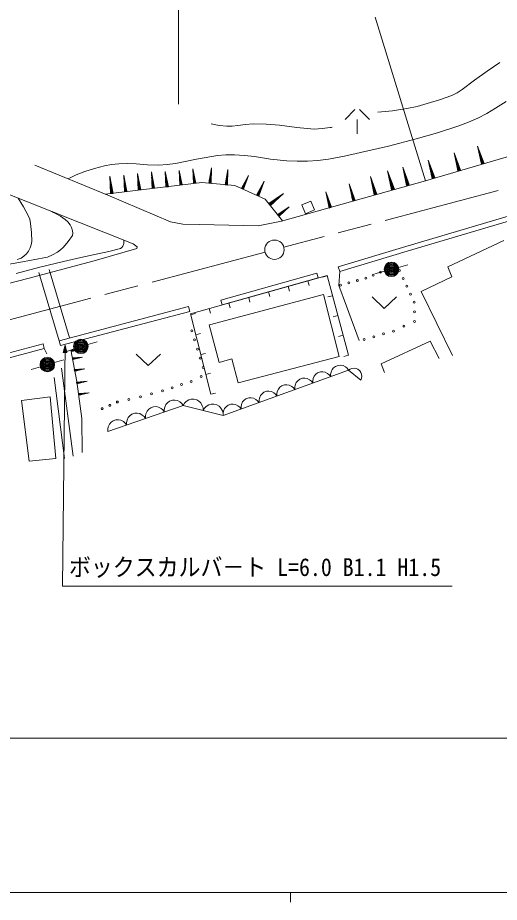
# Model space of a CAD drawing. Units: millimetres, scale not verified. Extents: x 40000 to 680000, y 20000 to 380000.
# Drawn here: x 139985 to 189431, y 204000 to 294827 of the extents above; entities that cross this region are included whole.
import ezdxf
from ezdxf.enums import TextEntityAlignment as Align

# ---------------------------------------------------------------- set-up
doc = ezdxf.new("R2010")
doc.units = ezdxf.units.MM
doc.header["$LTSCALE"] = 1000
doc.linetypes.add('CHAIN', pattern=[18.5, 12, -1.5, 3.5, -1.5])
doc.layers.add('S-BGD', color=7, linetype='Continuous', lineweight=13)
doc.layers.add('S-BGD-HTXT', color=7, linetype='Continuous', lineweight=13)
doc.styles.add('ＭＳ ゴシック', font='')
doc.styles.get('ＭＳ ゴシック').set_extended_font_data('MS Gothic')

msp = doc.modelspace()

# ---------------------------------------------------------------- linework, layer by layer
at = {"layer": 'S-BGD'}
for p, q in [((156479, 314954), (156479, 285946)), ((181844, 278082), (176686, 294877)), ((188173, 289333), (189469, 290216)), ((186885, 288420), (188173, 289333)), ((185628, 287454), (186885, 288420)), ((184566, 286841), (185111, 287121)), ((185111, 287121), (185628, 287454)), ((182030, 286011), (183307, 286398)), ((183307, 286398), (184566, 286841)), ((189035, 285540), (190139, 286225)), ((174604, 285391), (173598, 284385)), ((175092, 285391), (176098, 284385)), ((176970, 285111), (178453, 285272)), ((178453, 285272), (179932, 285493)), ((179932, 285493), (180982, 285721)), ((180982, 285721), (182030, 286011)), ((188138, 284999), (189035, 285540)), ((174848, 284385), (174848, 282891)), ((186252, 284086), (187219, 284515)), ((187219, 284515), (188138, 284999)), ((159858, 283925), (160661, 283769)), ((160661, 283769), (161464, 283675)), ((161464, 283675), (162018, 283678)), ((162018, 283678), (162581, 283743)), ((162581, 283743), (163373, 283861)), ((163373, 283861), (164169, 283918)), ((164169, 283918), (165505, 283879)), ((165505, 283879), (166847, 283779)), ((166847, 283779), (168631, 283554)), ((168631, 283554), (170416, 283389)), ((170416, 283389), (171230, 283440)), ((171230, 283440), (172055, 283551)), ((172055, 283551), (172165, 283568)), ((172165, 283568), (172284, 283587)), ((183096, 283020), (185273, 283718)), ((185273, 283718), (186252, 284086)), ((180902, 282381), (183096, 283020)), ((175192, 280972), (178052, 281647)), ((178052, 281647), (180902, 282381)), ((187870, 279867), (187204, 281652)), ((187204, 281652), (187587, 279785)), ((158332, 280293), (160485, 280664)), ((160485, 280664), (161349, 280734)), ((161349, 280734), (162228, 280744)), ((162228, 280744), (163265, 280684)), ((163265, 280684), (164297, 280563)), ((173536, 280610), (175192, 280972)), ((181844, 278082), (191290, 280861)), ((185457, 279170), (184790, 280955)), ((184790, 280955), (185174, 279088)), ((185306, 279161), (184841, 280777)), ((187719, 279858), (187255, 281474)), ((187338, 281048), (187683, 279847)), ((187411, 281069), (187756, 279868)), ((148885, 279613), (149621, 279751)), ((149621, 279751), (150375, 279831)), ((150375, 279831), (151255, 279855)), ((151255, 279855), (152146, 279818)), ((152146, 279818), (153310, 279724)), ((155325, 279746), (156186, 279863)), ((156186, 279863), (158332, 280293)), ((164297, 280563), (165957, 280316)), ((165957, 280316), (167627, 280128)), ((167627, 280128), (168677, 280083)), ((168677, 280083), (169726, 280097)), ((169726, 280097), (170801, 280173)), ((170801, 280173), (171881, 280310)), ((171881, 280310), (173536, 280610)), ((182804, 278404), (182138, 280189)), ((182138, 280189), (182521, 278322)), ((182654, 278395), (182189, 280011)), ((184924, 280351), (185269, 279150)), ((184997, 280372), (185342, 279171)), ((185242, 279143), (185020, 279914)), ((185379, 279182), (185157, 279953)), ((187655, 279840), (187434, 280611)), ((187512, 280184), (187614, 279828)), ((187792, 279879), (187571, 280650)), ((187587, 279785), (187870, 279867)), ((187727, 280246), (187829, 279889)), ((141761, 279677), (149234, 276589)), ((146004, 278678), (146873, 279026)), ((146873, 279026), (147869, 279348)), ((147869, 279348), (148885, 279613)), ((153310, 279724), (154472, 279691)), ((154042, 277334), (153706, 279006)), ((153706, 279006), (153781, 277303)), ((153908, 277348), (153726, 278842)), ((154472, 279691), (155325, 279746)), ((155456, 277476), (155139, 279050)), ((155139, 279050), (155209, 277447)), ((155329, 277489), (155158, 278895)), ((156862, 277673), (156566, 279148)), ((156566, 279148), (156631, 277645)), ((156744, 277685), (156584, 279003)), ((158280, 277845), (157983, 279320)), ((157983, 279320), (158049, 277817)), ((158161, 277857), (158001, 279175)), ((158072, 278840), (158191, 277861)), ((159868, 279416), (159596, 277835)), ((159788, 278901), (159691, 277854)), ((159722, 277851), (159853, 279261)), ((159852, 278895), (159754, 277848)), ((159843, 277812), (159868, 279416)), ((161561, 279245), (161289, 277663)), ((161415, 277679), (161546, 279089)), ((161536, 277640), (161561, 279245)), ((178667, 277226), (177966, 279105)), ((177966, 279105), (178369, 277140)), ((178508, 277217), (178020, 278918)), ((180181, 277689), (179515, 279475)), ((179515, 279475), (179898, 277608)), ((180030, 277681), (179566, 279297)), ((179649, 278871), (179994, 277670)), ((179722, 278892), (180067, 277691)), ((182272, 279585), (182617, 278385)), ((182345, 279606), (182690, 278405)), ((182590, 278377), (182368, 279148)), ((182727, 278416), (182505, 279188)), ((185099, 279487), (185201, 279131)), ((185174, 279088), (185457, 279170)), ((185313, 279549), (185415, 279192)), ((151830, 271596), (135362, 278150)), ((145156, 278274), (146004, 278678)), ((149800, 276793), (149445, 278563)), ((149445, 278563), (149523, 276760)), ((149658, 276808), (149466, 278389)), ((149480, 277978), (149622, 276803)), ((149551, 277987), (149694, 276812)), ((151207, 276993), (150871, 278665)), ((150871, 278665), (150945, 276961)), ((151072, 277007), (150891, 278500)), ((150904, 278112), (151039, 277002)), ((150971, 278120), (151106, 277011)), ((152626, 277149), (152290, 278821)), ((152290, 278821), (152365, 277117)), ((152492, 277163), (152310, 278656)), ((152323, 278268), (152458, 277159)), ((152391, 278277), (152526, 277167)), ((153739, 278454), (153874, 277344)), ((153849, 277341), (153762, 278054)), ((153807, 278462), (153942, 277352)), ((153975, 277356), (153889, 278069)), ((155170, 278530), (155297, 277485)), ((155273, 277483), (155192, 278154)), ((155234, 278537), (155361, 277493)), ((155393, 277497), (155311, 278168)), ((156595, 278661), (156714, 277682)), ((156692, 277679), (156615, 278308)), ((156623, 277965), (156658, 277675)), ((156654, 278668), (156773, 277689)), ((156803, 277692), (156727, 278322)), ((156798, 277986), (156833, 277696)), ((158012, 278832), (158131, 277853)), ((158109, 277851), (158033, 278480)), ((158040, 278137), (158076, 277847)), ((158221, 277864), (158144, 278493)), ((158215, 278158), (158251, 277868)), ((159660, 278170), (159631, 277859)), ((159667, 277856), (159729, 278529)), ((159786, 277845), (159849, 278518)), ((159847, 278153), (159818, 277842)), ((161353, 277998), (161324, 277688)), ((161360, 277684), (161422, 278358)), ((161481, 278730), (161384, 277682)), ((161544, 278724), (161447, 277676)), ((161479, 277673), (161542, 278347)), ((161540, 277981), (161511, 277670)), ((163666, 278638), (162950, 277314)), ((163440, 278205), (163040, 277303)), ((163067, 277291), (163606, 278504)), ((163495, 278180), (163095, 277279)), ((163163, 277220), (163666, 278638)), ((165277, 278028), (164514, 276616)), ((164741, 276515), (165277, 278028)), ((176103, 276452), (181844, 278082)), ((176870, 276722), (176203, 278508)), ((176203, 278508), (176587, 276641)), ((176719, 276714), (176255, 278330)), ((178107, 278470), (178470, 277206)), ((178184, 278492), (178547, 277228)), ((178441, 277198), (178208, 278010)), ((178585, 277239), (178352, 278051)), ((179966, 277662), (179744, 278434)), ((179823, 278007), (179925, 277651)), ((180103, 277702), (179881, 278473)), ((180037, 278068), (180140, 277712)), ((182446, 278721), (182549, 278365)), ((182521, 278322), (182804, 278404)), ((182661, 278783), (182763, 278426)), ((158874, 277912), (148951, 276706)), ((149596, 276800), (149504, 277555)), ((149513, 277144), (149555, 276795)), ((149730, 276817), (149638, 277571)), ((149723, 277169), (149765, 276821)), ((151013, 276999), (150927, 277712)), ((150935, 277324), (150975, 276995)), ((151140, 277015), (151053, 277728)), ((151134, 277348), (151174, 277019)), ((152433, 277156), (152346, 277869)), ((152355, 277480), (152395, 277151)), ((152365, 277117), (152626, 277149)), ((152559, 277171), (152473, 277884)), ((152553, 277504), (152593, 277175)), ((153771, 277665), (153811, 277336)), ((153781, 277303), (154042, 277334)), ((153969, 277689), (154009, 277360)), ((155200, 277788), (155238, 277478)), ((155209, 277447), (155456, 277476)), ((155387, 277811), (155424, 277501)), ((156631, 277645), (156862, 277673)), ((158049, 277817), (158280, 277845)), ((162262, 277598), (158874, 277912)), ((159596, 277835), (159843, 277812)), ((161289, 277663), (161536, 277640)), ((165406, 276200), (162262, 277598)), ((162950, 277314), (163163, 277220)), ((163107, 277593), (162988, 277326)), ((163019, 277312), (163277, 277892)), ((163122, 277267), (163380, 277846)), ((163268, 277522), (163150, 277255)), ((164588, 276614), (164862, 277232)), ((165037, 277565), (164609, 276604)), ((164639, 276591), (165214, 277885)), ((165095, 277539), (164668, 276578)), ((164697, 276565), (164972, 277183)), ((174644, 276071), (174013, 277763)), ((174013, 277763), (174376, 275994)), ((174501, 276063), (174061, 277594)), ((174140, 277191), (174466, 276053)), ((174209, 277211), (174536, 276073)), ((176337, 277904), (176682, 276703)), ((176411, 277925), (176756, 276724)), ((176655, 276695), (176433, 277467)), ((176512, 277040), (176614, 276684)), ((176792, 276735), (176570, 277506)), ((176726, 277101), (176829, 276745)), ((178290, 277560), (178398, 277185)), ((178369, 277140), (178667, 277226)), ((178516, 277625), (178624, 277250)), ((179898, 277608), (180181, 277689)), ((140568, 275424), (140022, 276296)), ((149234, 276589), (155684, 273879)), ((149523, 276760), (149800, 276793)), ((150945, 276961), (151207, 276993)), ((164514, 276616), (164741, 276515)), ((164681, 276914), (164555, 276628)), ((164853, 276837), (164726, 276552)), ((167188, 273965), (165406, 276200)), ((167274, 276775), (165780, 275763)), ((165852, 275722), (166447, 276196)), ((166794, 276439), (165869, 275701)), ((165891, 275673), (167137, 276666)), ((166839, 276383), (165914, 275645)), ((165954, 275544), (167274, 276775)), ((167063, 273930), (176103, 276452)), ((172214, 275356), (171618, 276953)), ((171618, 276953), (171961, 275283)), ((172080, 275348), (171664, 276794)), ((171738, 276413), (172047, 275339)), ((171804, 276432), (172112, 275358)), ((174441, 276046), (174230, 276777)), ((174305, 276372), (174402, 276035)), ((174570, 276083), (174360, 276814)), ((174508, 276430), (174605, 276093)), ((176587, 276641), (176870, 276722)), ((141065, 274532), (140568, 275424)), ((165780, 275763), (165954, 275544)), ((166101, 275973), (165827, 275754)), ((165936, 275617), (166531, 276091)), ((166233, 275807), (165959, 275589)), ((167851, 275407), (166688, 274620)), ((166775, 274550), (167744, 275322)), ((166823, 274450), (167851, 275407)), ((170098, 275987), (169157, 275598)), ((169157, 275598), (169531, 274694)), ((170472, 275084), (170098, 275987)), ((172022, 275332), (171824, 276022)), ((171894, 275640), (171986, 275321)), ((172145, 275367), (171947, 276057)), ((171961, 275283), (172214, 275356)), ((172086, 275695), (172178, 275376)), ((174376, 275994), (174644, 276071)), ((141217, 274127), (141065, 274532)), ((143667, 274828), (143473, 274922)), ((143859, 274732), (143667, 274828)), ((144388, 274444), (143859, 274732)), ((144857, 274122), (144388, 274444)), ((166688, 274620), (166823, 274450)), ((166938, 274783), (166725, 274613)), ((166744, 274588), (167207, 274957)), ((167477, 275146), (166757, 274572)), ((167512, 275102), (166792, 274528)), ((166810, 274506), (167272, 274875)), ((167041, 274654), (166827, 274484)), ((169531, 274694), (170472, 275084)), ((179831, 271340), (190597, 274518)), ((141312, 273707), (141217, 274127)), ((141402, 272777), (141312, 273707)), ((145137, 273864), (144857, 274122)), ((145370, 273568), (145137, 273864)), ((145524, 273275), (145370, 273568)), ((155684, 273879), (156936, 273639)), ((156936, 273639), (158646, 273587)), ((158646, 273587), (164667, 273467)), ((164667, 273467), (167063, 273930)), ((179973, 270861), (190734, 274037)), ((141432, 271849), (141402, 272777)), ((145625, 272950), (145524, 273275)), ((145656, 272689), (145625, 272950)), ((145625, 272447), (145656, 272689)), ((141385, 271505), (141432, 271849)), ((144689, 271274), (145181, 271842)), ((145181, 271842), (145625, 272447)), ((150873, 271644), (150791, 271366)), ((150899, 271967), (150873, 271644)), ((152258, 271305), (151830, 271596)), ((189902, 271940), (184144, 269248)), ((140886, 270581), (141106, 270862)), ((141106, 270862), (141280, 271182)), ((141280, 271182), (141385, 271505)), ((143563, 270476), (144061, 270751)), ((144061, 270751), (144393, 270988)), ((144393, 270988), (144689, 271274)), ((147821, 269864), (152224, 271116)), ((149352, 270814), (148223, 270572)), ((150527, 271128), (149352, 270814)), ((150687, 271231), (150527, 271128)), ((150791, 271366), (150687, 271231)), ((152224, 271116), (152258, 271305)), ((172903, 269243), (179831, 271340)), ((173048, 268764), (179973, 270861)), ((139948, 269995), (140326, 270151)), ((140097, 269693), (143037, 270255)), ((140326, 270151), (140622, 270340)), ((140622, 270340), (140886, 270581)), ((141017, 268061), (147821, 269864)), ((144681, 269795), (142258, 269203)), ((143037, 270255), (143563, 270476)), ((146469, 270218), (144681, 269795)), ((148223, 270572), (146469, 270218)), ((137146, 269190), (140097, 269693)), ((142258, 269203), (139845, 268550)), ((145313, 261960), (143224, 268986)), ((173048, 268764), (172903, 269243)), ((179077, 269192), (180040, 269465)), ((184144, 269248), (184549, 268236)), ((130473, 265300), (141017, 268061)), ((144258, 261647), (142170, 268672)), ((157716, 264412), (171752, 268367)), ((160844, 265813), (170698, 268589)), ((160980, 265332), (170834, 268108)), ((170698, 268589), (170834, 268108)), ((171766, 268316), (171283, 268186)), ((171752, 268367), (173952, 260185)), ((172944, 267338), (173048, 268764)), ((177631, 268795), (176665, 268539)), ((184549, 268236), (181394, 266731)), ((167751, 267239), (167886, 266758)), ((169777, 267810), (169912, 267329)), ((173726, 265197), (172944, 267338)), ((159664, 263300), (171381, 266389)), ((165725, 266669), (165860, 266187)), ((171381, 266389), (172988, 260037)), ((172312, 266283), (171829, 266153)), ((176376, 266161), (177626, 264980)), ((177626, 264980), (178876, 266161)), ((181394, 266731), (184636, 260133)), ((160980, 265332), (160844, 265813)), ((161672, 265527), (161808, 265045)), ((163699, 266098), (163834, 265616)), ((144258, 261647), (157516, 265161)), ((144386, 261163), (157644, 264677)), ((157516, 265161), (157644, 264677)), ((159817, 256156), (157716, 264412)), ((157741, 264315), (158225, 264439)), ((159646, 264956), (159782, 264475)), ((175057, 261695), (173726, 265197)), ((172859, 264250), (172376, 264121)), ((160653, 259419), (159640, 263275)), ((144258, 261647), (144386, 261163)), ((158260, 262276), (158744, 262399)), ((173405, 262218), (172923, 262088)), ((182320, 261609), (177285, 259294)), ((183247, 259843), (182320, 261609)), ((108433, 252213), (142586, 261348)), ((108563, 251730), (142715, 260865)), ((142586, 261348), (142715, 260865)), ((142715, 260865), (142968, 260323)), ((144849, 261208), (144583, 236449)), ((144849, 261208), (144654, 260460)), ((144682, 260479), (144848, 261129)), ((144710, 260507), (144848, 261054)), ((144739, 260534), (144847, 260979)), ((144767, 260562), (144846, 260903)), ((144796, 260590), (144845, 260828)), ((144824, 260618), (144844, 260751)), ((145772, 260824), (144832, 260483)), ((144843, 260618), (144844, 260751)), ((144844, 260751), (144862, 260617)), ((144845, 260828), (144889, 260589)), ((144846, 260903), (144917, 260561)), ((144847, 260979), (144945, 260532)), ((144848, 261131), (145001, 260475)), ((144848, 261054), (144973, 260504)), ((145029, 260456), (144849, 261208)), ((146056, 257474), (145424, 260737)), ((146482, 260776), (145482, 260690)), ((145482, 260690), (145508, 260537)), ((145695, 260705), (145503, 260673)), ((145507, 260651), (145924, 260719)), ((145508, 260537), (146482, 260776)), ((146158, 260743), (145509, 260636)), ((145512, 260616), (146386, 260760)), ((146164, 260703), (145516, 260597)), ((147199, 261283), (148161, 261555)), ((144654, 260460), (145029, 260456)), ((145001, 260475), (144682, 260479)), ((144973, 260504), (144710, 260507)), ((144945, 260532), (144739, 260534)), ((144917, 260561), (144767, 260562)), ((144889, 260589), (144796, 260590)), ((144862, 260617), (144824, 260618)), ((145519, 260577), (145936, 260645)), ((145714, 260589), (145522, 260557)), ((146624, 259975), (145625, 259889)), ((145625, 259889), (145650, 259736)), ((145838, 259904), (145645, 259872)), ((145649, 259850), (146066, 259919)), ((145650, 259736), (146624, 259975)), ((146300, 259942), (145651, 259835)), ((145655, 259816), (146528, 259959)), ((146307, 259903), (145658, 259796)), ((145661, 259776), (146078, 259845)), ((145857, 259788), (145664, 259756)), ((152140, 260284), (153390, 259103)), ((153390, 259103), (154640, 260284)), ((158779, 260236), (159263, 260359)), ((161963, 259789), (160653, 259419)), ((162606, 257342), (161963, 259789)), ((172988, 260037), (162606, 257342)), ((173952, 260185), (173469, 260055)), ((142311, 258995), (141354, 258707)), ((143749, 259424), (144707, 259709)), ((172425, 258882), (172263, 258698)), ((172616, 259029), (172425, 258882)), ((172901, 259132), (172616, 259029)), ((173142, 259142), (172901, 259132)), ((173385, 259105), (173142, 259142)), ((173637, 258967), (173385, 259105)), ((173812, 258828), (173637, 258967)), ((177285, 259294), (177632, 258396)), ((144477, 258843), (145688, 249816)), ((146886, 258786), (145787, 258692)), ((145787, 258692), (145814, 258524)), ((146021, 258708), (145809, 258673)), ((145813, 258649), (146272, 258724)), ((145814, 258524), (146886, 258786)), ((146530, 258750), (145816, 258632)), ((145819, 258611), (146780, 258769)), ((146537, 258706), (145823, 258589)), ((145827, 258567), (146285, 258643)), ((146042, 258580), (145830, 258546)), ((159298, 258196), (159783, 258319)), ((161085, 253980), (173958, 258641)), ((170424, 258033), (170318, 257765)), ((170586, 258216), (170424, 258033)), ((170777, 258363), (170586, 258216)), ((171062, 258467), (170777, 258363)), ((171303, 258476), (171062, 258467)), ((171546, 258439), (171303, 258476)), ((171798, 258301), (171546, 258439)), ((171973, 258162), (171798, 258301)), ((172119, 257976), (171973, 258162)), ((172157, 258431), (172116, 258214)), ((172116, 258214), (172119, 257976)), ((172263, 258698), (172157, 258431)), ((173958, 258641), (173812, 258828)), ((174126, 258744), (173958, 258641)), ((173958, 258641), (175208, 257618)), ((174297, 258807), (174126, 258744)), ((174532, 258845), (174297, 258807)), ((174731, 258808), (174532, 258845)), ((174916, 258734), (174731, 258808)), ((175110, 258576), (174916, 258734)), ((175218, 258409), (175110, 258576)), ((175295, 258221), (175218, 258409)), ((175279, 257800), (175304, 257984)), ((175304, 257984), (175295, 258221)), ((144793, 249579), (143740, 257869)), ((147114, 257500), (146015, 257405)), ((146015, 257405), (146043, 257237)), ((146249, 257421), (146038, 257387)), ((146042, 257362), (146500, 257438)), ((146043, 257237), (147114, 257500)), ((146758, 257463), (146044, 257346)), ((146048, 257324), (147009, 257482)), ((146765, 257420), (146051, 257302)), ((146055, 257281), (146514, 257356)), ((146582, 253684), (146056, 257474)), ((146270, 257294), (146059, 257259)), ((167384, 257135), (167099, 257032)), ((167625, 257144), (167384, 257135)), ((167867, 257107), (167625, 257144)), ((168120, 256970), (167867, 257107)), ((168479, 257100), (168438, 256882)), ((168585, 257367), (168479, 257100)), ((168747, 257550), (168585, 257367)), ((168938, 257698), (168747, 257550)), ((169223, 257801), (168938, 257698)), ((169464, 257810), (169223, 257801)), ((169706, 257773), (169464, 257810)), ((169959, 257636), (169706, 257773)), ((170134, 257496), (169959, 257636)), ((170280, 257310), (170134, 257496)), ((170318, 257765), (170277, 257548)), ((170277, 257548), (170280, 257310)), ((175208, 257618), (175279, 257800)), ((147324, 256320), (146225, 256225)), ((146225, 256225), (146252, 256057)), ((146459, 256241), (146247, 256207)), ((146251, 256182), (146710, 256258)), ((146252, 256057), (147324, 256320)), ((146968, 256283), (146254, 256166)), ((146257, 256144), (147218, 256302)), ((146975, 256240), (146261, 256122)), ((146265, 256101), (146723, 256176)), ((159817, 256156), (160302, 256279)), ((165069, 256219), (164907, 256035)), ((165260, 256366), (165069, 256219)), ((165545, 256469), (165260, 256366)), ((165786, 256478), (165545, 256469)), ((166028, 256441), (165786, 256478)), ((166281, 256304), (166028, 256441)), ((166456, 256164), (166281, 256304)), ((166602, 255978), (166456, 256164)), ((166640, 256434), (166599, 256216)), ((166599, 256216), (166602, 255978)), ((166746, 256701), (166640, 256434)), ((166908, 256884), (166746, 256701)), ((167099, 257032), (166908, 256884)), ((168295, 256830), (168120, 256970)), ((168441, 256644), (168295, 256830)), ((168438, 256882), (168441, 256644)), ((143306, 255908), (140363, 255534)), ((140363, 255534), (141147, 249309)), ((143910, 249575), (143306, 255908)), ((146480, 256114), (146268, 256079)), ((155370, 255299), (155197, 255110)), ((155571, 255451), (155370, 255299)), ((155871, 255555), (155571, 255451)), ((156123, 255561), (155871, 255555)), ((156376, 255519), (156123, 255561)), ((156638, 255372), (156376, 255519)), ((156820, 255223), (156638, 255372)), ((157112, 255242), (156969, 255026)), ((157281, 255413), (157112, 255242)), ((157539, 255588), (157281, 255413)), ((157797, 255654), (157539, 255588)), ((158058, 255670), (157797, 255654)), ((158377, 255588), (158058, 255670)), ((158599, 255450), (158377, 255588)), ((158794, 255269), (158599, 255450)), ((158937, 254992), (158794, 255269)), ((163068, 255369), (162961, 255102)), ((163230, 255553), (163068, 255369)), ((163421, 255700), (163230, 255553)), ((163706, 255803), (163421, 255700)), ((163947, 255812), (163706, 255803)), ((164189, 255775), (163947, 255812)), ((164442, 255638), (164189, 255775)), ((164617, 255499), (164442, 255638)), ((164763, 255312), (164617, 255499)), ((164801, 255768), (164760, 255550)), ((164760, 255550), (164763, 255312)), ((164907, 256035), (164801, 255768)), ((149239, 252343), (156969, 255026)), ((153265, 254439), (153150, 254161)), ((153437, 254629), (153265, 254439)), ((153639, 254780), (153437, 254629)), ((153938, 254884), (153639, 254780)), ((154191, 254890), (153938, 254884)), ((154443, 254848), (154191, 254890)), ((154706, 254701), (154443, 254848)), ((154887, 254553), (154706, 254701)), ((155037, 254356), (154887, 254553)), ((155083, 254832), (155037, 254605)), ((155037, 254605), (155037, 254356)), ((155197, 255110), (155083, 254832)), ((156969, 255026), (156820, 255223)), ((156969, 255026), (161085, 253980)), ((159010, 254760), (158937, 254992)), ((159027, 254503), (159010, 254760)), ((159169, 254719), (159027, 254503)), ((159339, 254890), (159169, 254719)), ((159597, 255065), (159339, 254890)), ((159855, 255131), (159597, 255065)), ((160116, 255147), (159855, 255131)), ((160435, 255066), (160116, 255147)), ((160657, 254927), (160435, 255066)), ((160852, 254746), (160657, 254927)), ((160995, 254469), (160852, 254746)), ((161068, 254237), (160995, 254469)), ((161122, 254436), (161082, 254218)), ((161229, 254703), (161122, 254436)), ((161391, 254887), (161229, 254703)), ((161582, 255034), (161391, 254887)), ((161867, 255137), (161582, 255034)), ((162108, 255147), (161867, 255137)), ((162350, 255109), (162108, 255147)), ((162603, 254972), (162350, 255109)), ((162778, 254833), (162603, 254972)), ((162924, 254646), (162778, 254833)), ((162961, 255102), (162921, 254884)), ((162921, 254884), (162924, 254646)), ((146609, 250184), (146582, 253684)), ((149774, 253438), (149572, 253287)), ((150073, 253542), (149774, 253438)), ((150325, 253549), (150073, 253542)), ((150578, 253507), (150325, 253549)), ((150840, 253359), (150578, 253507)), ((151217, 253490), (151172, 253263)), ((151332, 253768), (151217, 253490)), ((151504, 253958), (151332, 253768)), ((151706, 254109), (151504, 253958)), ((152006, 254213), (151706, 254109)), ((152258, 254219), (152006, 254213)), ((152511, 254177), (152258, 254219)), ((152773, 254030), (152511, 254177)), ((152954, 253882), (152773, 254030)), ((153104, 253685), (152954, 253882)), ((153150, 254161), (153104, 253934)), ((153104, 253934), (153104, 253685)), ((161085, 253980), (161068, 254237)), ((161082, 254218), (161085, 253980)), ((149285, 252819), (149239, 252592)), ((149239, 252592), (149239, 252343)), ((149399, 253097), (149285, 252819)), ((149572, 253287), (149399, 253097)), ((151022, 253211), (150840, 253359)), ((151171, 253014), (151022, 253211)), ((151172, 253263), (151171, 253014)), ((141147, 249309), (143910, 249563)), ((144583, 236449), (184600, 236449)), ((69736, 220851), (559473, 220851))]:
    msp.add_line(p, q, dxfattribs=at)
at = {"layer": 'S-BGD', "linetype": 'CHAIN'}
for p, q in [((225088, 286550), (167316, 271262)), ((165382, 270750), (70702, 245695))]:
    msp.add_line(p, q, dxfattribs=at)
at = {"layer": 'S-BGD'}
for centre, radius in [((166349, 271006), 995), ((178356, 268988), 746), ((178356, 268988), 660), ((178356, 268988), 574), ((178356, 268988), 484), ((178356, 268988), 398), ((178356, 268988), 292), ((178356, 268988), 202), ((178356, 268988), 116), ((178356, 268988), 22.5), ((179166, 268872), 99.5), ((174854, 267850), 99.5), ((175722, 268091), 99.5), ((176475, 268395), 99.5), ((177227, 268699), 99.5), ((179550, 268062), 99.5), ((173118, 267367), 99.5), ((173986, 267609), 99.5), ((179933, 267252), 99.5), ((180316, 266441), 99.5), ((180700, 265631), 99.5), ((180714, 264633), 99.5), ((180729, 263634), 99.5), ((157856, 262689), 99.5), ((178558, 262650), 99.5), ((179644, 263142), 99.5), ((146477, 261079), 746), ((146477, 261079), 660), ((146477, 261079), 574), ((158146, 261745), 99.5), ((175549, 261782), 99.5), ((176552, 262072), 99.5), ((177555, 262361), 99.5), ((146477, 261079), 484), ((146477, 261079), 398), ((146477, 261079), 292), ((146477, 261079), 202), ((146477, 261079), 116), ((146477, 261079), 22.5), ((158436, 260801), 99.5), ((143030, 259211), 746), ((143030, 259211), 660), ((143030, 259211), 574), ((158726, 259858), 99.5), ((143030, 259211), 484), ((143030, 259211), 398), ((143030, 259211), 292), ((143030, 259211), 202), ((143030, 259211), 116), ((143030, 259211), 22.5), ((159016, 258914), 99.5), ((158811, 257982), 99.5), ((156810, 257156), 99.5), ((157788, 257482), 99.5), ((153718, 256197), 99.5), ((154855, 256504), 99.5), ((155832, 256830), 99.5), ((150216, 255367), 99.5), ((151399, 255629), 99.5), ((152581, 255890), 99.5), ((148648, 254685), 99.5), ((149432, 255026), 99.5)]:
    msp.add_circle(centre, radius, dxfattribs=at)
at = {"layer": 'S-BGD-HTXT'}
for p, q in [((40000, 205000), (579000, 205000)), ((168000, 205000), (168000, 204000))]:
    msp.add_line(p, q, dxfattribs=at)

# ---------------------------------------------------------------- texts
at = {"layer": 'S-BGD', "style": 'ＭＳ ゴシック', "width": 0.9}
msp.add_text('ボックスカルバ－ト L=6.0 B1.1 H1.5', height=1833, dxfattribs=at).set_placement((145250, 236949), align=Align.BOTTOM_LEFT)

doc.saveas('drawing.dxf')
